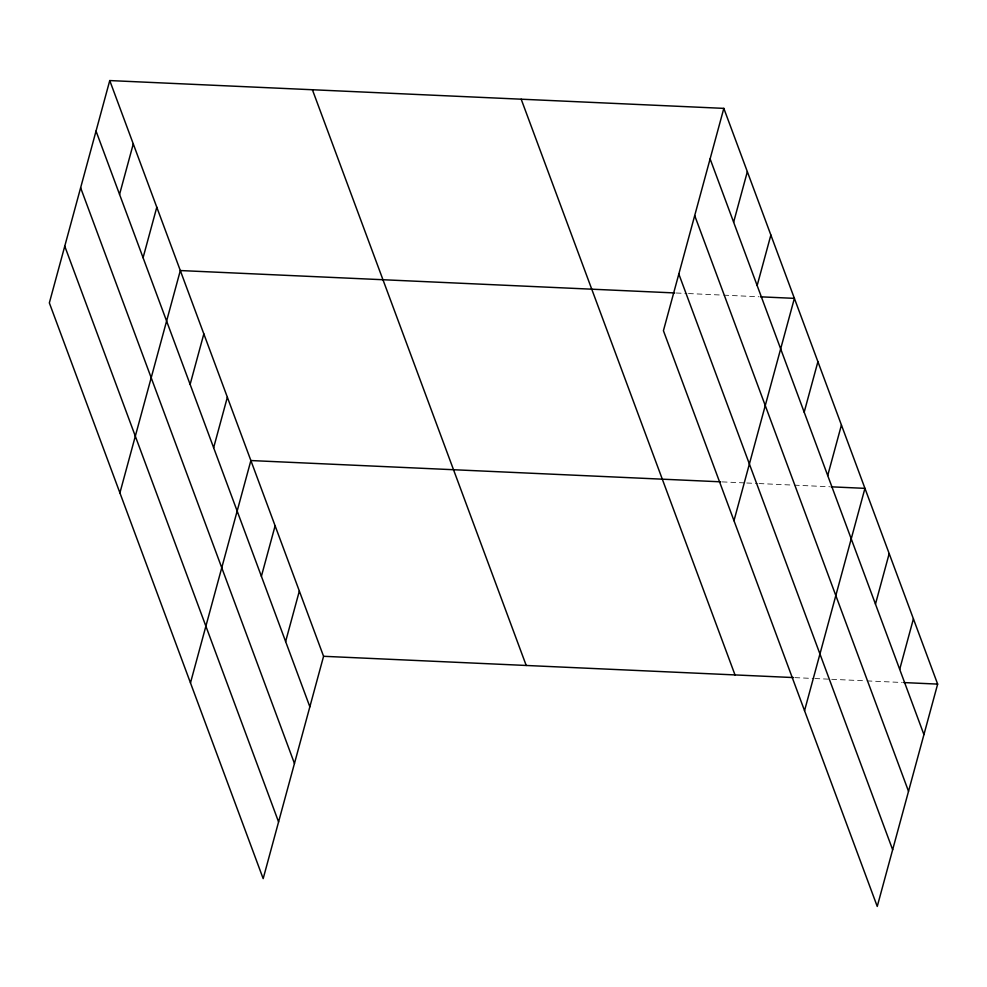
<?xml version="1.0" encoding="UTF-8"?>
<svg xmlns="http://www.w3.org/2000/svg" width="987" height="987" viewBox="0 0 987 987"><rect width="100%" height="100%" fill="white"/><g stroke="black" fill="none" stroke-linecap="round" stroke-linejoin="round"><path stroke-width="0.74" stroke-dasharray="4.93 3.7" d="M676.181 293.003L686.927 293.497M688.457 293.558L722.237 295.088M723.767 295.162L759.077 296.766M722.176 481.89L745.21 482.927M746.74 483.001L757.485 483.482M759.028 483.556L792.795 485.086M794.338 485.16L829.635 486.751M794.88 677.637L813.3 678.464M814.83 678.538L830.19 679.229M831.72 679.303L865.5 680.833M867.03 680.907L902.34 682.498"/><path stroke-width="1.48" d="M109.754 80.564L49.35 302.898L263.171 878.627L323.576 656.293L109.754 80.564L723.829 108.373L937.65 684.102L877.246 906.436L663.424 330.707L723.829 108.373M119.563 194.39L133.282 143.892M143.078 257.718L156.797 207.221M119.908 492.895L180.325 270.549L674.639 292.942M190.121 384.387L203.84 333.89M213.636 447.716L227.355 397.218M190.479 682.881L250.883 460.547L720.646 481.816M261.395 576.297L275.114 525.8M285.625 641.538L299.345 591.04M733.625 222.198L747.344 171.701M757.152 285.527L770.872 235.029M733.983 520.692L794.387 298.358L760.619 296.828M804.183 412.184L817.915 361.686M827.711 475.524L841.43 425.027M804.541 710.689L864.945 488.355L831.177 486.825M875.469 604.093L889.188 553.596M899.7 669.346L913.419 618.849M323.576 656.293L793.338 677.563M903.882 682.572L937.65 684.102M710.109 158.87L923.931 734.599M694.7 215.573L908.521 791.303M678.822 274.004L892.655 849.733M521.185 99.194L735.007 674.923M312.398 89.743L526.219 665.472M96.035 131.061L309.856 706.791M80.626 187.764L294.459 763.494M64.76 246.195L278.581 821.924"/></g></svg>
